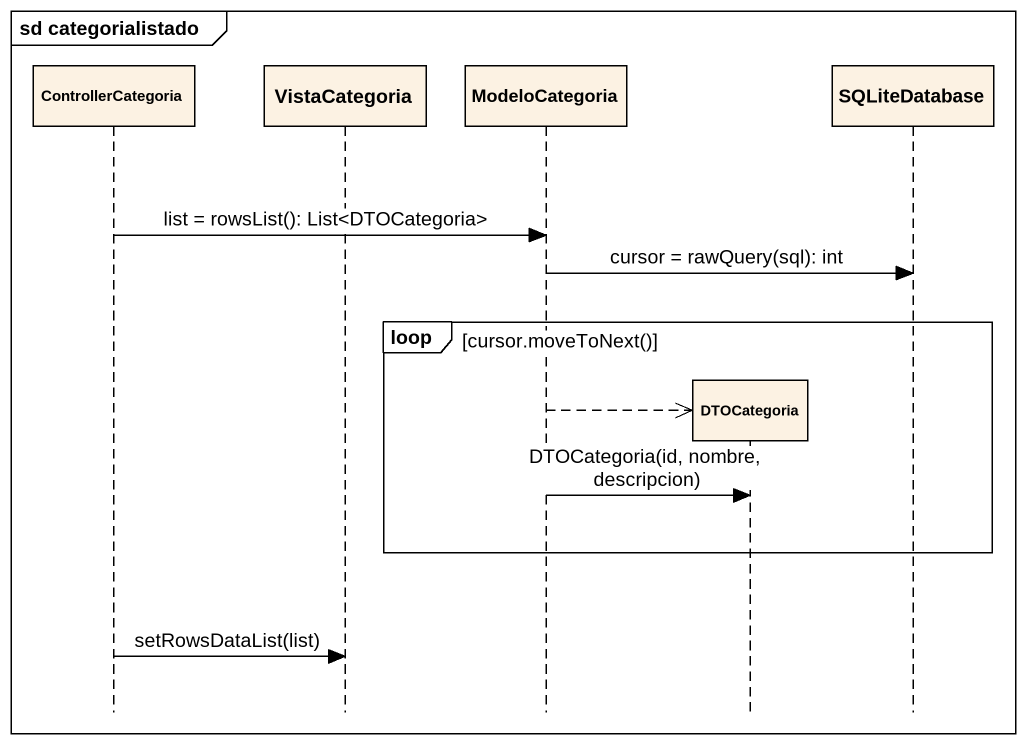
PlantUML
@startuml
mainframe sd categorialistado
hide footbox
participant ControllerCategoria
participant VistaCategoria
participant ModeloCategoria
participant DTOCategoria
participant SQLiteDatabase

ControllerCategoria -> ModeloCategoria : list = rowsList(): List<DTOCategoria>
ModeloCategoria -> SQLiteDatabase : cursor = rawQuery(sql): int
loop cursor.moveToNext()
  ModeloCategoria -->> DTOCategoria **
  ModeloCategoria -> DTOCategoria : DTOCategoria(id, nombre, descripcion)
end
ControllerCategoria -> VistaCategoria : setRowsDataList(list)
@enduml
